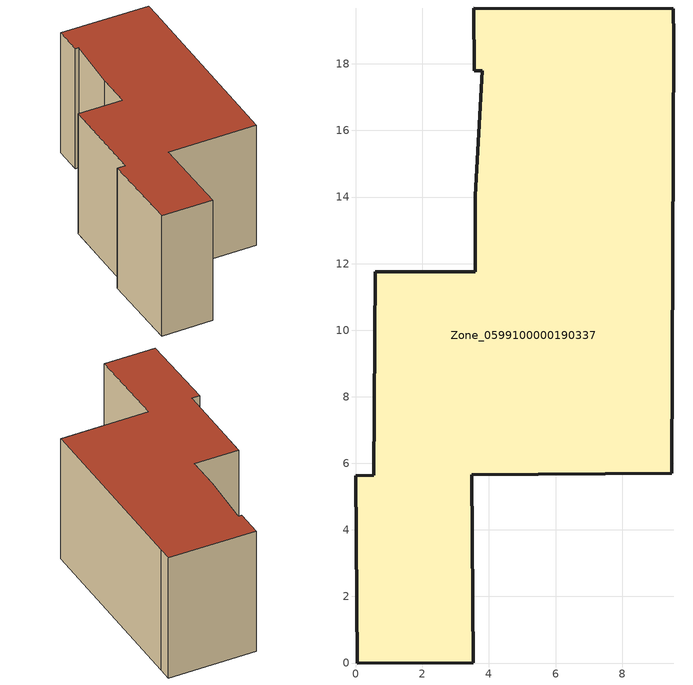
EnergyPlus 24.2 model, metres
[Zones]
Zone_0599100000190337
 floor ground (C_G): 3.8,17.8 3.56,17.8 3.55,19.68 9.54,19.66 9.55,18.77 9.49,5.7 3.48,5.66 3.53,0.01 0.05,0 0,5.63 0.53,5.64 0.58,11.75 3.59,11.75 3.58,14.03 z0
 wall outside (C_F): 0.05,0 3.53,0.01 3.48,5.66 9.49,5.7 9.55,18.77 9.54,19.66 3.55,19.68 3.56,17.8 3.8,17.8 3.58,14.03 3.59,11.75 0.58,11.75 0.53,5.64 0,5.63 0.05,0 z0:8.84
 roof outside (C_R): 3.56,17.8 3.8,17.8 3.58,14.03 3.59,11.75 0.58,11.75 0.53,5.64 0,5.63 0.05,0 3.53,0.01 3.48,5.66 9.49,5.7 9.55,18.77 9.54,19.66 3.55,19.68 z8.84
[BUILDING]
Pand.0599100000190337: North Axis=0; Terrain=City; Loads Convergence Tolerance Value=0.04; Temperature Convergence Tolerance Value=0.4; Solar Distribution=FullExterior; Maximum Number of Warmup Days=25; Minimum Number of Warmup Days=1
[Site:Location]
Rotterdam.The.Hague.AP_ZH_NLD Design_Conditions: Latitude=51.96; Longitude=4.45; Time Zone=1; Elevation=-4.5
[SITE:GROUNDTEMPERATURE:BUILDINGSURFACE]
18, 18, 18, 18, 18, 18, 18, 18, 18, 18, 18, 18
[MATERIAL] Thermal Absorptance=0.9; Solar Absorptance=0.7; Visible Absorptance=0.7
Name | Roughness | Thickness | Conductivity | Density | Specific Heat
G.TC.1946 | MediumSmooth | 0.15 | 1 | 540 | 1210
F.TC.1946 | Rough | 0.3 | 0.857143 | 1920 | 840
R.TC.1946 | MediumRough | 0.2 | 0.909091 | 1500 | 1000
[CONSTRUCTION]
C_G: G.TC.1946
C_F: F.TC.1946
C_R: R.TC.1946
[ZONE]
Zone_0599100000190337: Type=1; Multiplier=1; Ceiling Height=Autocalculate; Volume=Autocalculate; Floor Area=autocalculate; Part of Total Floor Area=Yes
[ZONEINFILTRATION:DESIGNFLOWRATE]
Infil_Zone_0599100000190337: Zone or ZoneList or Space or SpaceList=Zone_0599100000190337; Schedule=AlwaysOn; Design Flow Rate Calculation Method=Flow/Area; Flow Rate per Floor Area=0.003; Constant Term Coefficient=1; Temperature Term Coefficient=0; Velocity Term Coefficient=0; Velocity Squared Term Coefficient=0
[HVACTEMPLATE:ZONE:IDEALLOADSAIRSYSTEM]
Zone_0599100000190337: Maximum Heating Supply Air Temperature=50; Minimum Cooling Supply Air Temperature=13; Maximum Heating Supply Air Humidity Ratio=0.0156; Minimum Cooling Supply Air Humidity Ratio=0.0077; Heating Limit=NoLimit; Cooling Limit=NoLimit; Dehumidification Control Type=ConstantSensibleHeatRatio; Cooling Sensible Heat Ratio=0.7; Dehumidification Setpoint=60; Humidification Control Type=None; Humidification Setpoint=30; Outdoor Air Method=None; Outdoor Air Flow Rate per Person=0.00944; Outdoor Air Flow Rate per Zone Floor Area=0; Outdoor Air Flow Rate per Zone=0; Demand Controlled Ventilation Type=None; Outdoor Air Economizer Type=NoEconomizer; Heat Recovery Type=None; Sensible Heat Recovery Effectiveness=0.7; Latent Heat Recovery Effectiveness=0.65
[ZONECONTROL:THERMOSTAT]
ThermostatControl_Zone_0599100000190337: Zone or ZoneList=Zone_0599100000190337; Control Type Schedule=DualSetpointControlType; Control 1=Thermostat_Zone_0599100000190337; Temperature Difference Between Cutout And Setpoint=0
[THERMOSTATSETPOINT:DUALSETPOINT]
Thermostat_Zone_0599100000190337: Heating Setpoint Temperature Schedule=HeatingSetpoint_Zone_0599100000190337; Cooling Setpoint Temperature Schedule=CoolingSetpoint_Zone_0599100000190337
[SCHEDULE:COMPACT]
HeatingSetpoint_Zone_0599100000190337: Through: 12/31, For: AllDays, Until: 24:00, 21
CoolingSetpoint_Zone_0599100000190337: Through: 12/31, For: AllDays, Until: 24:00, 24
DualSetpointControlType: Through: 12/31, For: AllDays, Until: 24:00, 4
AlwaysOn: Through: 12/31, For: AllDays, Until: 24:00, 1
